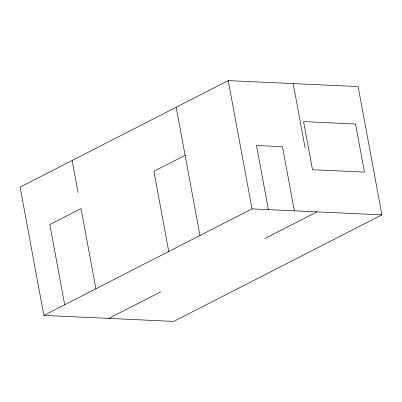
<?xml version="1.0" encoding="UTF-8"?>
<svg xmlns="http://www.w3.org/2000/svg" width="402" height="402" viewBox="0 0 402 402"><rect width="100%" height="100%" fill="white"/><g stroke="black" fill="none" stroke-linecap="round" stroke-linejoin="round"><path stroke-width="0.6" d="M228.23 80.596L20.1 187.136L43.873 315.414L173.77 321.404L381.9 214.864L358.127 86.586L228.23 80.596L252.004 208.874L43.873 315.414M185.116 155.333L153.896 171.317L168.755 251.491M108.821 318.409L160.855 291.777M264.918 238.507L316.952 211.869M252.004 208.874L381.9 214.864M293.179 83.591L305.068 147.73M294.359 210.829L282.47 146.69L256.496 145.489L268.38 209.628M176.197 107.228L199.975 235.507M72.134 160.498L78.078 192.568M95.907 288.777L81.048 208.603L49.828 224.587L64.687 304.761M355.539 124.007L303.58 121.61L312.495 169.714L364.453 172.111L355.539 124.007"/></g></svg>
